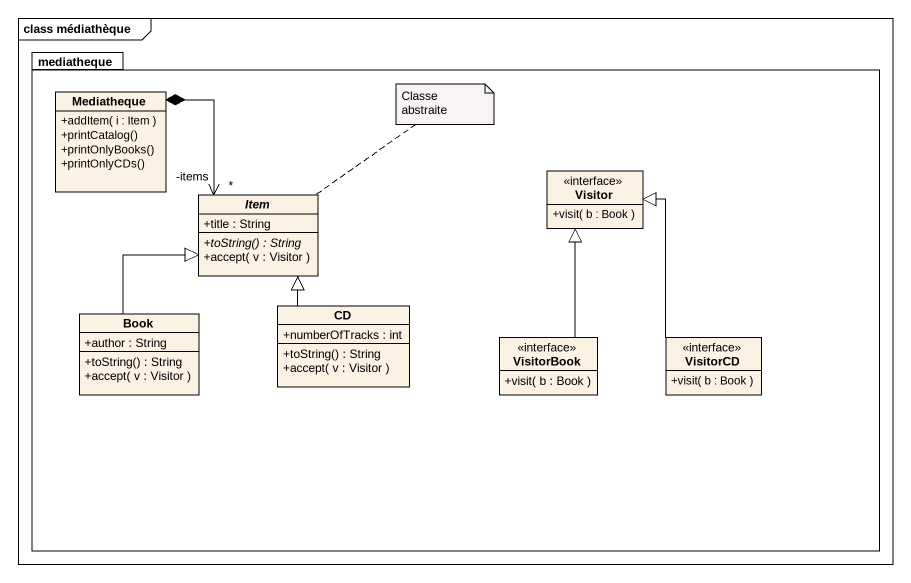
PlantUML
@startuml
mainframe class médiathèque
hide circle
hide empty members
skinparam classAttributeIconSize 0
package mediatheque {
  class Mediatheque {
    +addItem( i : Item )
    +printCatalog()
    +printOnlyBooks()
    +printOnlyCDs()
  }
  abstract class Item {
    +title : String
    {abstract} +toString() : String
    +accept( v : Visitor )
  }
  interface Visitor {
    +visit( b : Book )
  }
  class Book {
    +author : String
    +toString() : String
    +accept( v : Visitor )
  }
  class CD {
    +numberOfTracks : int
    +toString() : String
    +accept( v : Visitor )
  }
  interface VisitorBook {
    +visit( b : Book )
  }
  interface VisitorCD {
    +visit( b : Book )
  }
}
Mediatheque *--> "*\n-items" Item
Book -up-|> Item
CD -up-|> Item
VisitorBook -up-|> Visitor
VisitorCD -up-|> Visitor
note top of Item : Classe abstraite
@enduml
